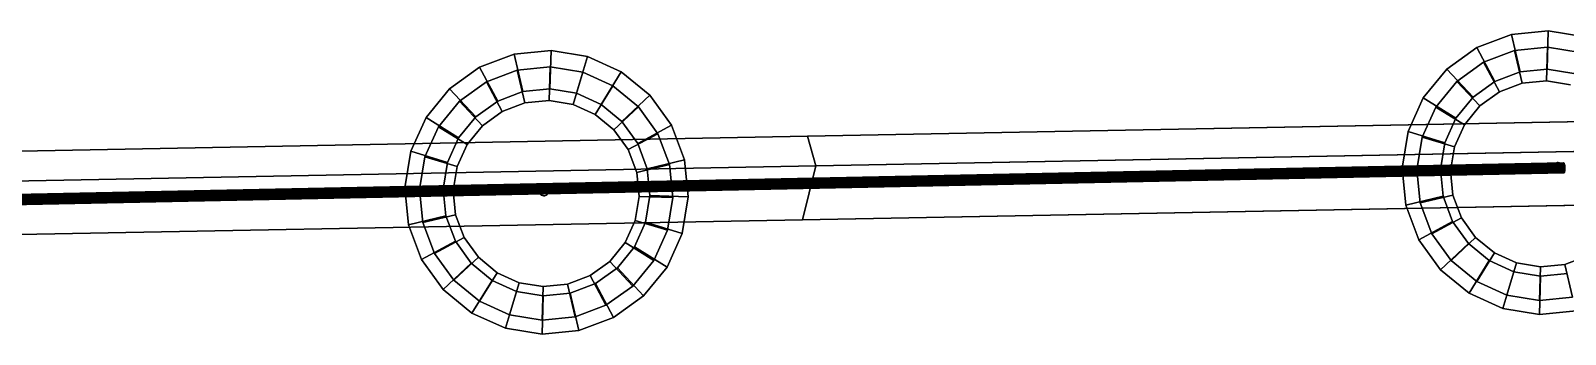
# Model space of a CAD drawing. Header units: inches. Extents: x -2 to 2474, y 1 to 287.
# Drawn here: x 167.6 to 168.582, y 175.453 to 175.646 of the extents above; entities that cross this region are included whole.
import ezdxf

# ---------------------------------------------------------------- set-up
doc = ezdxf.new("R2010")
doc.units = ezdxf.units.IN
doc.header["$MEASUREMENT"] = 0
doc.layers.add('DLX_LUM', color=7, linetype='Continuous', true_color=0xffd400)

msp = doc.modelspace()

# ---------------------------------------------------------------- linework, layer by layer
at = {"layer": 'DLX_LUM'}
for points in [[(168.54742, 175.64408, 0), (168.52526, 175.63572, 0)], [(168.52526, 175.63572, 0), (168.54742, 175.64408, 0)], [(168.57098, 175.64642, 0), (168.54742, 175.64408, 0)], [(168.54742, 175.64408, 0), (168.57098, 175.64642, 0)], [(168.55302, 175.62018, 0), (168.54742, 175.64408, 0)], [(168.54742, 175.64408, 0), (168.55302, 175.62018, 0)], [(168.5702, 175.62189, 0), (168.57098, 175.64642, 0)], [(168.57098, 175.64642, 0), (168.5702, 175.62189, 0)], [(168.59435, 175.64259, 0), (168.57098, 175.64642, 0)], [(168.57098, 175.64642, 0), (168.59435, 175.64259, 0)], [(167.93317, 175.63383, 0), (167.90961, 175.63148, 0)], [(167.90961, 175.63148, 0), (167.93317, 175.63383, 0)], [(167.93239, 175.6093, 0), (167.93317, 175.63383, 0)], [(167.93317, 175.63383, 0), (167.93239, 175.6093, 0)], [(167.95654, 175.62999, 0), (167.93317, 175.63383, 0)], [(167.93317, 175.63383, 0), (167.95654, 175.62999, 0)], [(168.52526, 175.63572, 0), (168.50603, 175.62191, 0)], [(168.50603, 175.62191, 0), (168.52526, 175.63572, 0)], [(168.53686, 175.61408, 0), (168.52526, 175.63572, 0)], [(168.52526, 175.63572, 0), (168.53686, 175.61408, 0)], [(168.5494, 175.63385, 0), (168.52962, 175.62638, 0)], [(168.52962, 175.62638, 0), (168.5494, 175.63385, 0)], [(168.57044, 175.63594, 0), (168.5494, 175.63385, 0)], [(168.5494, 175.63385, 0), (168.57044, 175.63594, 0)], [(168.5494, 175.63385, 0), (168.55431, 175.61291, 0)], [(168.55431, 175.61291, 0), (168.5494, 175.63385, 0)], [(168.57044, 175.63594, 0), (168.56976, 175.61444, 0)], [(168.56976, 175.61444, 0), (168.57044, 175.63594, 0)], [(168.5913, 175.63252, 0), (168.57044, 175.63594, 0)], [(168.57044, 175.63594, 0), (168.5913, 175.63252, 0)], [(167.88745, 175.62312, 0), (167.86822, 175.60931, 0)], [(167.86822, 175.60931, 0), (167.88745, 175.62312, 0)], [(167.90961, 175.63148, 0), (167.88745, 175.62312, 0)], [(167.88745, 175.62312, 0), (167.90961, 175.63148, 0)], [(167.89904, 175.60149, 0), (167.88745, 175.62312, 0)], [(167.88745, 175.62312, 0), (167.89904, 175.60149, 0)], [(167.9152, 175.60758, 0), (167.90961, 175.63148, 0)], [(167.90961, 175.63148, 0), (167.9152, 175.60758, 0)], [(167.93263, 175.62334, 0), (167.91159, 175.62125, 0)], [(167.91159, 175.62125, 0), (167.93263, 175.62334, 0)], [(167.93263, 175.62334, 0), (167.93195, 175.60185, 0)], [(167.93195, 175.60185, 0), (167.93263, 175.62334, 0)], [(167.95349, 175.61992, 0), (167.93263, 175.62334, 0)], [(167.93263, 175.62334, 0), (167.95349, 175.61992, 0)], [(167.94944, 175.6065, 0), (167.95654, 175.62999, 0)], [(167.95654, 175.62999, 0), (167.94944, 175.6065, 0)], [(167.95654, 175.62999, 0), (167.97811, 175.62024, 0)], [(167.97811, 175.62024, 0), (167.95654, 175.62999, 0)], [(168.52962, 175.62638, 0), (168.51245, 175.61405, 0)], [(168.51245, 175.61405, 0), (168.52962, 175.62638, 0)], [(168.52962, 175.62638, 0), (168.53978, 175.60742, 0)], [(168.53978, 175.60742, 0), (168.52962, 175.62638, 0)], [(167.89181, 175.61378, 0), (167.87464, 175.60145, 0)], [(167.87464, 175.60145, 0), (167.89181, 175.61378, 0)], [(167.91159, 175.62125, 0), (167.89181, 175.61378, 0)], [(167.89181, 175.61378, 0), (167.91159, 175.62125, 0)], [(167.89181, 175.61378, 0), (167.90197, 175.59483, 0)], [(167.90197, 175.59483, 0), (167.89181, 175.61378, 0)], [(167.91159, 175.62125, 0), (167.9165, 175.60031, 0)], [(167.9165, 175.60031, 0), (167.91159, 175.62125, 0)], [(167.94727, 175.59933, 0), (167.95349, 175.61992, 0)], [(167.95349, 175.61992, 0), (167.94727, 175.59933, 0)], [(167.97276, 175.61122, 0), (167.95349, 175.61992, 0)], [(167.95349, 175.61992, 0), (167.97276, 175.61122, 0)], [(167.96518, 175.59939, 0), (167.97811, 175.62024, 0)], [(167.97811, 175.62024, 0), (167.96518, 175.59939, 0)], [(167.97811, 175.62024, 0), (167.99644, 175.60524, 0)], [(167.99644, 175.60524, 0), (167.97811, 175.62024, 0)], [(168.50603, 175.62191, 0), (168.49103, 175.60358, 0)], [(168.49103, 175.60358, 0), (168.50603, 175.62191, 0)], [(168.51245, 175.61405, 0), (168.49905, 175.59769, 0)], [(168.49905, 175.59769, 0), (168.51245, 175.61405, 0)], [(168.52283, 175.60401, 0), (168.50603, 175.62191, 0)], [(168.50603, 175.62191, 0), (168.52283, 175.60401, 0)], [(168.51245, 175.61405, 0), (168.52717, 175.59837, 0)], [(168.52717, 175.59837, 0), (168.51245, 175.61405, 0)], [(168.52283, 175.60401, 0), (168.53686, 175.61408, 0)], [(168.53686, 175.61408, 0), (168.52283, 175.60401, 0)], [(168.53686, 175.61408, 0), (168.55302, 175.62018, 0)], [(168.55302, 175.62018, 0), (168.53686, 175.61408, 0)], [(168.55302, 175.62018, 0), (168.5702, 175.62189, 0)], [(168.5702, 175.62189, 0), (168.55302, 175.62018, 0)], [(168.55431, 175.61291, 0), (168.56976, 175.61444, 0)], [(168.56976, 175.61444, 0), (168.55431, 175.61291, 0)], [(168.56976, 175.61444, 0), (168.58508, 175.61193, 0)], [(168.58508, 175.61193, 0), (168.56976, 175.61444, 0)], [(168.5702, 175.62189, 0), (168.58725, 175.6191, 0)], [(168.58725, 175.6191, 0), (168.5702, 175.62189, 0)], [(167.86822, 175.60931, 0), (167.85322, 175.59099, 0)], [(167.85322, 175.59099, 0), (167.86822, 175.60931, 0)], [(167.88502, 175.59141, 0), (167.86822, 175.60931, 0)], [(167.86822, 175.60931, 0), (167.88502, 175.59141, 0)], [(167.89904, 175.60149, 0), (167.9152, 175.60758, 0)], [(167.9152, 175.60758, 0), (167.89904, 175.60149, 0)], [(167.9152, 175.60758, 0), (167.93239, 175.6093, 0)], [(167.93239, 175.6093, 0), (167.9152, 175.60758, 0)], [(167.93239, 175.6093, 0), (167.94944, 175.6065, 0)], [(167.94944, 175.6065, 0), (167.93239, 175.6093, 0)], [(167.94944, 175.6065, 0), (167.96518, 175.59939, 0)], [(167.96518, 175.59939, 0), (167.94944, 175.6065, 0)], [(167.97276, 175.61122, 0), (167.96142, 175.59294, 0)], [(167.96142, 175.59294, 0), (167.97276, 175.61122, 0)], [(167.98912, 175.59782, 0), (167.97276, 175.61122, 0)], [(167.97276, 175.61122, 0), (167.98912, 175.59782, 0)], [(167.97854, 175.58844, 0), (167.99644, 175.60524, 0)], [(167.99644, 175.60524, 0), (167.97854, 175.58844, 0)], [(167.99644, 175.60524, 0), (168.01025, 175.58601, 0)], [(168.01025, 175.58601, 0), (167.99644, 175.60524, 0)], [(168.49103, 175.60358, 0), (168.48128, 175.58201, 0)], [(168.48128, 175.58201, 0), (168.49103, 175.60358, 0)], [(168.51189, 175.59065, 0), (168.49103, 175.60358, 0)], [(168.49103, 175.60358, 0), (168.51189, 175.59065, 0)], [(168.51189, 175.59065, 0), (168.52283, 175.60401, 0)], [(168.52283, 175.60401, 0), (168.51189, 175.59065, 0)], [(168.52717, 175.59837, 0), (168.53978, 175.60742, 0)], [(168.53978, 175.60742, 0), (168.52717, 175.59837, 0)], [(168.53978, 175.60742, 0), (168.55431, 175.61291, 0)], [(168.55431, 175.61291, 0), (168.53978, 175.60742, 0)], [(167.87464, 175.60145, 0), (167.86124, 175.5851, 0)], [(167.86124, 175.5851, 0), (167.87464, 175.60145, 0)], [(167.87464, 175.60145, 0), (167.88936, 175.58577, 0)], [(167.88936, 175.58577, 0), (167.87464, 175.60145, 0)], [(167.88502, 175.59141, 0), (167.89904, 175.60149, 0)], [(167.89904, 175.60149, 0), (167.88502, 175.59141, 0)], [(167.88936, 175.58577, 0), (167.90197, 175.59483, 0)], [(167.90197, 175.59483, 0), (167.88936, 175.58577, 0)], [(167.90197, 175.59483, 0), (167.9165, 175.60031, 0)], [(167.9165, 175.60031, 0), (167.90197, 175.59483, 0)], [(167.9165, 175.60031, 0), (167.93195, 175.60185, 0)], [(167.93195, 175.60185, 0), (167.9165, 175.60031, 0)], [(167.93195, 175.60185, 0), (167.94727, 175.59933, 0)], [(167.94727, 175.59933, 0), (167.93195, 175.60185, 0)], [(167.94727, 175.59933, 0), (167.96142, 175.59294, 0)], [(167.96142, 175.59294, 0), (167.94727, 175.59933, 0)], [(167.96518, 175.59939, 0), (167.97854, 175.58844, 0)], [(167.97854, 175.58844, 0), (167.96518, 175.59939, 0)], [(167.98912, 175.59782, 0), (167.97343, 175.5831, 0)], [(167.97343, 175.5831, 0), (167.98912, 175.59782, 0)], [(168.00145, 175.58065, 0), (167.98912, 175.59782, 0)], [(167.98912, 175.59782, 0), (168.00145, 175.58065, 0)], [(168.49905, 175.59769, 0), (168.49035, 175.57843, 0)], [(168.49035, 175.57843, 0), (168.49905, 175.59769, 0)], [(168.49905, 175.59769, 0), (168.51733, 175.58635, 0)], [(168.51733, 175.58635, 0), (168.49905, 175.59769, 0)], [(168.51733, 175.58635, 0), (168.52717, 175.59837, 0)], [(168.52717, 175.59837, 0), (168.51733, 175.58635, 0)], [(167.85322, 175.59099, 0), (167.84347, 175.56941, 0)], [(167.84347, 175.56941, 0), (167.85322, 175.59099, 0)], [(167.86124, 175.5851, 0), (167.85254, 175.56583, 0)], [(167.85254, 175.56583, 0), (167.86124, 175.5851, 0)], [(167.87407, 175.57805, 0), (167.85322, 175.59099, 0)], [(167.85322, 175.59099, 0), (167.87407, 175.57805, 0)], [(167.86124, 175.5851, 0), (167.87952, 175.57376, 0)], [(167.87952, 175.57376, 0), (167.86124, 175.5851, 0)], [(167.87407, 175.57805, 0), (167.88502, 175.59141, 0)], [(167.88502, 175.59141, 0), (167.87407, 175.57805, 0)], [(167.87952, 175.57376, 0), (167.88936, 175.58577, 0)], [(167.88936, 175.58577, 0), (167.87952, 175.57376, 0)], [(167.96142, 175.59294, 0), (167.97343, 175.5831, 0)], [(167.97343, 175.5831, 0), (167.96142, 175.59294, 0)], [(167.97854, 175.58844, 0), (167.98861, 175.57442, 0)], [(167.98861, 175.57442, 0), (167.97854, 175.58844, 0)], [(167.98861, 175.57442, 0), (168.01025, 175.58601, 0)], [(168.01025, 175.58601, 0), (167.98861, 175.57442, 0)], [(168.01025, 175.58601, 0), (168.01861, 175.56385, 0)], [(168.01861, 175.56385, 0), (168.01025, 175.58601, 0)], [(168.62815, 175.58904, 0), (168.0971, 175.57901, 0)], [(168.0971, 175.57901, 0), (168.62815, 175.58904, 0)], [(168.0971, 175.57901, 0), (168.6059, 175.58862, 0)], [(168.6059, 175.58862, 0), (168.0971, 175.57901, 0)], [(168.50477, 175.57491, 0), (168.51189, 175.59065, 0)], [(168.51189, 175.59065, 0), (168.50477, 175.57491, 0)], [(168.51094, 175.5722, 0), (168.51733, 175.58635, 0)], [(168.51733, 175.58635, 0), (168.51094, 175.5722, 0)], [(167.45914, 175.56695, 0), (168.0971, 175.57901, 0)], [(168.0971, 175.57901, 0), (167.45914, 175.56695, 0)], [(168.0971, 175.57901, 0), (167.45914, 175.56695, 0)], [(167.45914, 175.56695, 0), (168.0971, 175.57901, 0)], [(167.86696, 175.56231, 0), (167.87407, 175.57805, 0)], [(167.87407, 175.57805, 0), (167.86696, 175.56231, 0)], [(167.87313, 175.55961, 0), (167.87952, 175.57376, 0)], [(167.87952, 175.57376, 0), (167.87313, 175.55961, 0)], [(167.97343, 175.5831, 0), (167.98249, 175.57049, 0)], [(167.98249, 175.57049, 0), (167.97343, 175.5831, 0)], [(168.00145, 175.58065, 0), (167.98249, 175.57049, 0)], [(167.98249, 175.57049, 0), (168.00145, 175.58065, 0)], [(167.98861, 175.57442, 0), (167.99471, 175.55826, 0)], [(167.99471, 175.55826, 0), (167.98861, 175.57442, 0)], [(168.00891, 175.56087, 0), (168.00145, 175.58065, 0)], [(168.00145, 175.58065, 0), (168.00891, 175.56087, 0)], [(168.0971, 175.57901, 0), (168.10254, 175.56012, 0)], [(168.10254, 175.56012, 0), (168.0971, 175.57901, 0)], [(168.0971, 175.57901, 0), (168.10254, 175.56012, 0)], [(168.10254, 175.56012, 0), (168.0971, 175.57901, 0)], [(168.48128, 175.58201, 0), (168.47744, 175.55864, 0)], [(168.47744, 175.55864, 0), (168.48128, 175.58201, 0)], [(168.50477, 175.57491, 0), (168.48128, 175.58201, 0)], [(168.48128, 175.58201, 0), (168.50477, 175.57491, 0)], [(168.49035, 175.57843, 0), (168.48693, 175.55756, 0)], [(168.48693, 175.55756, 0), (168.49035, 175.57843, 0)], [(168.49035, 175.57843, 0), (168.51094, 175.5722, 0)], [(168.51094, 175.5722, 0), (168.49035, 175.57843, 0)], [(168.50197, 175.55786, 0), (168.50477, 175.57491, 0)], [(168.50477, 175.57491, 0), (168.50197, 175.55786, 0)], [(167.84347, 175.56941, 0), (167.83963, 175.54604, 0)], [(167.83963, 175.54604, 0), (167.84347, 175.56941, 0)], [(167.86696, 175.56231, 0), (167.84347, 175.56941, 0)], [(167.84347, 175.56941, 0), (167.86696, 175.56231, 0)], [(167.85254, 175.56583, 0), (167.84912, 175.54497, 0)], [(167.84912, 175.54497, 0), (167.85254, 175.56583, 0)], [(167.85254, 175.56583, 0), (167.87313, 175.55961, 0)], [(167.87313, 175.55961, 0), (167.85254, 175.56583, 0)], [(167.98249, 175.57049, 0), (167.98797, 175.55596, 0)], [(167.98797, 175.55596, 0), (167.98249, 175.57049, 0)], [(167.99471, 175.55826, 0), (168.01861, 175.56385, 0)], [(168.01861, 175.56385, 0), (167.99471, 175.55826, 0)], [(168.01861, 175.56385, 0), (168.02095, 175.54029, 0)], [(168.02095, 175.54029, 0), (168.01861, 175.56385, 0)], [(168.10254, 175.56012, 0), (168.63207, 175.57013, 0)], [(168.63207, 175.57013, 0), (168.10254, 175.56012, 0)], [(168.60982, 175.56971, 0), (168.10254, 175.56012, 0)], [(168.10254, 175.56012, 0), (168.60982, 175.56971, 0)], [(168.50843, 175.55688, 0), (168.51094, 175.5722, 0)], [(168.51094, 175.5722, 0), (168.50843, 175.55688, 0)], [(167.03723, 175.53044, 0), (168.58084, 175.56205, 0)], [(168.58084, 175.56205, 0), (167.03723, 175.53044, 0)], [(167.03724, 175.53039, 0), (168.58066, 175.56199, 0)], [(168.58066, 175.56199, 0), (167.03724, 175.53039, 0)], [(167.03726, 175.53027, 0), (168.58102, 175.56188, 0)], [(168.58102, 175.56188, 0), (167.03726, 175.53027, 0)], [(167.03729, 175.53012, 0), (168.58049, 175.56172, 0)], [(168.58049, 175.56172, 0), (167.03729, 175.53012, 0)], [(167.03734, 175.52989, 0), (168.58119, 175.56151, 0)], [(168.58119, 175.56151, 0), (167.03734, 175.52989, 0)], [(167.03738, 175.52965, 0), (168.58035, 175.56125, 0)], [(168.58035, 175.56125, 0), (167.03738, 175.52965, 0)], [(167.03744, 175.52934, 0), (168.58134, 175.56095, 0)], [(168.58134, 175.56095, 0), (167.03744, 175.52934, 0)], [(167.0375, 175.52902, 0), (168.58024, 175.56061, 0)], [(168.58024, 175.56061, 0), (167.0375, 175.52902, 0)], [(167.03757, 175.52863, 0), (168.58145, 175.56025, 0)], [(168.58145, 175.56025, 0), (167.03757, 175.52863, 0)], [(167.03764, 175.52827, 0), (168.58018, 175.55985, 0)], [(168.58018, 175.55985, 0), (167.03764, 175.52827, 0)], [(167.03772, 175.52783, 0), (168.58153, 175.55945, 0)], [(168.58153, 175.55945, 0), (167.03772, 175.52783, 0)], [(168.58016, 175.55903, 0), (167.0378, 175.52744, 0)], [(167.0378, 175.52744, 0), (168.58016, 175.55903, 0)], [(167.03788, 175.52699, 0), (168.58155, 175.5586, 0)], [(168.58155, 175.5586, 0), (167.03788, 175.52699, 0)], [(168.58019, 175.55818, 0), (167.03795, 175.5266, 0)], [(167.03795, 175.5266, 0), (168.58019, 175.55818, 0)], [(168.58153, 175.55777, 0), (167.03804, 175.52616, 0)], [(167.03804, 175.52616, 0), (168.58153, 175.55777, 0)], [(168.58026, 175.55738, 0), (167.03811, 175.5258, 0)], [(167.03811, 175.5258, 0), (168.58026, 175.55738, 0)], [(168.58147, 175.55701, 0), (167.03818, 175.52541, 0)], [(167.03818, 175.52541, 0), (168.58147, 175.55701, 0)], [(168.58038, 175.55668, 0), (167.03824, 175.5251, 0)], [(167.03824, 175.5251, 0), (168.58038, 175.55668, 0)], [(168.58136, 175.55638, 0), (167.0383, 175.52478, 0)], [(167.0383, 175.52478, 0), (168.58136, 175.55638, 0)], [(168.58052, 175.55612, 0), (167.03835, 175.52454, 0)], [(167.03835, 175.52454, 0), (168.58052, 175.55612, 0)], [(168.58122, 175.55591, 0), (167.03839, 175.52431, 0)], [(167.03839, 175.52431, 0), (168.58122, 175.55591, 0)], [(168.58069, 175.55575, 0), (167.03842, 175.52417, 0)], [(167.03842, 175.52417, 0), (168.58069, 175.55575, 0)], [(168.58105, 175.55564, 0), (167.03844, 175.52405, 0)], [(167.03844, 175.52405, 0), (168.58105, 175.55564, 0)], [(168.58087, 175.55558, 0), (167.03845, 175.524, 0)], [(167.03845, 175.524, 0), (168.58087, 175.55558, 0)], [(167.46459, 175.54807, 0), (168.10254, 175.56012, 0)], [(168.10254, 175.56012, 0), (167.46459, 175.54807, 0)], [(167.46459, 175.54807, 0), (168.10254, 175.56012, 0)], [(168.10254, 175.56012, 0), (167.46459, 175.54807, 0)], [(167.86416, 175.54526, 0), (167.86696, 175.56231, 0)], [(167.86696, 175.56231, 0), (167.86416, 175.54526, 0)], [(167.87061, 175.54428, 0), (167.87313, 175.55961, 0)], [(167.87313, 175.55961, 0), (167.87061, 175.54428, 0)], [(168.00891, 175.56087, 0), (167.98797, 175.55596, 0)], [(167.98797, 175.55596, 0), (168.00891, 175.56087, 0)], [(167.98797, 175.55596, 0), (167.98951, 175.54051, 0)], [(167.98951, 175.54051, 0), (167.98797, 175.55596, 0)], [(167.99471, 175.55826, 0), (167.99642, 175.54107, 0)], [(167.99642, 175.54107, 0), (167.99471, 175.55826, 0)], [(168.01101, 175.53983, 0), (168.00891, 175.56087, 0)], [(168.00891, 175.56087, 0), (168.01101, 175.53983, 0)], [(168.094, 175.52566, 0), (168.10254, 175.56012, 0)], [(168.10254, 175.56012, 0), (168.094, 175.52566, 0)], [(168.094, 175.52566, 0), (168.10254, 175.56012, 0)], [(168.10254, 175.56012, 0), (168.094, 175.52566, 0)], [(168.47744, 175.55864, 0), (168.47979, 175.53508, 0)], [(168.50197, 175.55786, 0), (168.47744, 175.55864, 0)], [(168.47979, 175.53508, 0), (168.47744, 175.55864, 0)], [(168.47744, 175.55864, 0), (168.50197, 175.55786, 0)], [(168.48693, 175.55756, 0), (168.50843, 175.55688, 0)], [(168.50843, 175.55688, 0), (168.48693, 175.55756, 0)], [(168.48693, 175.55756, 0), (168.48902, 175.53653, 0)], [(168.48902, 175.53653, 0), (168.48693, 175.55756, 0)], [(168.50369, 175.54068, 0), (168.50197, 175.55786, 0)], [(168.50197, 175.55786, 0), (168.50369, 175.54068, 0)], [(168.50996, 175.54143, 0), (168.50843, 175.55688, 0)], [(168.50843, 175.55688, 0), (168.50996, 175.54143, 0)], [(168.57417, 175.55992, 0), (168.57404, 175.55909, 0)], [(168.57404, 175.55909, 0), (168.57417, 175.55992, 0)], [(168.57404, 175.55909, 0), (168.57417, 175.55992, 0)], [(168.57417, 175.55992, 0), (168.57404, 175.55909, 0)], [(168.57404, 175.55909, 0), (168.57412, 175.55825, 0)], [(168.57412, 175.55825, 0), (168.57404, 175.55909, 0)], [(168.57404, 175.55909, 0), (168.57404, 175.55909, 0)], [(168.57404, 175.55909, 0), (168.57412, 175.55825, 0)], [(168.57412, 175.55825, 0), (168.57404, 175.55909, 0)], [(168.57404, 175.55909, 0), (168.57404, 175.55909, 0)], [(168.57412, 175.55825, 0), (168.57442, 175.55745, 0)], [(168.57442, 175.55745, 0), (168.57412, 175.55825, 0)], [(168.57412, 175.55825, 0), (168.57412, 175.55825, 0)], [(168.57412, 175.55825, 0), (168.57442, 175.55745, 0)], [(168.57412, 175.55825, 0), (168.57412, 175.55825, 0)], [(168.57442, 175.55745, 0), (168.57412, 175.55825, 0)], [(168.57452, 175.56069, 0), (168.57417, 175.55992, 0)], [(168.57417, 175.55992, 0), (168.57452, 175.56069, 0)], [(168.57417, 175.55992, 0), (168.57452, 175.56069, 0)], [(168.57452, 175.56069, 0), (168.57417, 175.55992, 0)], [(168.57417, 175.55992, 0), (168.57417, 175.55992, 0)], [(168.57417, 175.55992, 0), (168.57417, 175.55992, 0)], [(168.57442, 175.55745, 0), (168.57491, 175.55677, 0)], [(168.57491, 175.55677, 0), (168.57442, 175.55745, 0)], [(168.57442, 175.55745, 0), (168.57442, 175.55745, 0)], [(168.57442, 175.55745, 0), (168.57491, 175.55677, 0)], [(168.57442, 175.55745, 0), (168.57442, 175.55745, 0)], [(168.57491, 175.55677, 0), (168.57442, 175.55745, 0)], [(168.57506, 175.56135, 0), (168.57452, 175.56069, 0)], [(168.57452, 175.56069, 0), (168.57506, 175.56135, 0)], [(168.57452, 175.56069, 0), (168.57506, 175.56135, 0)], [(168.57506, 175.56135, 0), (168.57452, 175.56069, 0)], [(168.57452, 175.56069, 0), (168.57452, 175.56069, 0)], [(168.57452, 175.56069, 0), (168.57452, 175.56069, 0)], [(168.57491, 175.55677, 0), (168.57556, 175.55623, 0)], [(168.57556, 175.55623, 0), (168.57491, 175.55677, 0)], [(168.57491, 175.55677, 0), (168.57491, 175.55677, 0)], [(168.57491, 175.55677, 0), (168.57556, 175.55623, 0)], [(168.57491, 175.55677, 0), (168.57491, 175.55677, 0)], [(168.57556, 175.55623, 0), (168.57491, 175.55677, 0)], [(168.57575, 175.56184, 0), (168.57506, 175.56135, 0)], [(168.57506, 175.56135, 0), (168.57575, 175.56184, 0)], [(168.57506, 175.56135, 0), (168.57575, 175.56184, 0)], [(168.57575, 175.56184, 0), (168.57506, 175.56135, 0)], [(168.57506, 175.56135, 0), (168.57506, 175.56135, 0)], [(168.57506, 175.56135, 0), (168.57506, 175.56135, 0)], [(168.57556, 175.55623, 0), (168.57634, 175.55588, 0)], [(168.57634, 175.55588, 0), (168.57556, 175.55623, 0)], [(168.57556, 175.55623, 0), (168.57556, 175.55623, 0)], [(168.57556, 175.55623, 0), (168.57634, 175.55588, 0)], [(168.57556, 175.55623, 0), (168.57556, 175.55623, 0)], [(168.57634, 175.55588, 0), (168.57556, 175.55623, 0)], [(168.57654, 175.56214, 0), (168.57575, 175.56184, 0)], [(168.57575, 175.56184, 0), (168.57654, 175.56214, 0)], [(168.57575, 175.56184, 0), (168.57654, 175.56214, 0)], [(168.57654, 175.56214, 0), (168.57575, 175.56184, 0)], [(168.57575, 175.56184, 0), (168.57575, 175.56184, 0)], [(168.57575, 175.56184, 0), (168.57575, 175.56184, 0)], [(168.57634, 175.55588, 0), (168.57717, 175.55575, 0)], [(168.57717, 175.55575, 0), (168.57634, 175.55588, 0)], [(168.57634, 175.55588, 0), (168.57634, 175.55588, 0)], [(168.57634, 175.55588, 0), (168.57717, 175.55575, 0)], [(168.57634, 175.55588, 0), (168.57634, 175.55588, 0)], [(168.57717, 175.55575, 0), (168.57634, 175.55588, 0)], [(168.57738, 175.56222, 0), (168.57654, 175.56214, 0)], [(168.57654, 175.56214, 0), (168.57738, 175.56222, 0)], [(168.57654, 175.56214, 0), (168.57738, 175.56222, 0)], [(168.57738, 175.56222, 0), (168.57654, 175.56214, 0)], [(168.57654, 175.56214, 0), (168.57654, 175.56214, 0)], [(168.57654, 175.56214, 0), (168.57654, 175.56214, 0)], [(168.57717, 175.55575, 0), (168.57801, 175.55583, 0)], [(168.57801, 175.55583, 0), (168.57717, 175.55575, 0)], [(168.57717, 175.55575, 0), (168.57801, 175.55583, 0)], [(168.57801, 175.55583, 0), (168.57717, 175.55575, 0)], [(168.57717, 175.55575, 0), (168.57717, 175.55575, 0)], [(168.57717, 175.55575, 0), (168.57717, 175.55575, 0)], [(168.57821, 175.56209, 0), (168.57738, 175.56222, 0)], [(168.57738, 175.56222, 0), (168.57821, 175.56209, 0)], [(168.57738, 175.56222, 0), (168.57821, 175.56209, 0)], [(168.57821, 175.56209, 0), (168.57738, 175.56222, 0)], [(168.57738, 175.56222, 0), (168.57738, 175.56222, 0)], [(168.57738, 175.56222, 0), (168.57738, 175.56222, 0)], [(168.57801, 175.55583, 0), (168.5788, 175.55613, 0)], [(168.5788, 175.55613, 0), (168.57801, 175.55583, 0)], [(168.57801, 175.55583, 0), (168.5788, 175.55613, 0)], [(168.5788, 175.55613, 0), (168.57801, 175.55583, 0)], [(168.57801, 175.55583, 0), (168.57801, 175.55583, 0)], [(168.57801, 175.55583, 0), (168.57801, 175.55583, 0)], [(168.57898, 175.56174, 0), (168.57821, 175.56209, 0)], [(168.57821, 175.56209, 0), (168.57898, 175.56174, 0)], [(168.57821, 175.56209, 0), (168.57898, 175.56174, 0)], [(168.57898, 175.56174, 0), (168.57821, 175.56209, 0)], [(168.57821, 175.56209, 0), (168.57821, 175.56209, 0)], [(168.57821, 175.56209, 0), (168.57821, 175.56209, 0)], [(168.5788, 175.55613, 0), (168.57949, 175.55662, 0)], [(168.57949, 175.55662, 0), (168.5788, 175.55613, 0)], [(168.5788, 175.55613, 0), (168.57949, 175.55662, 0)], [(168.57949, 175.55662, 0), (168.5788, 175.55613, 0)], [(168.5788, 175.55613, 0), (168.5788, 175.55613, 0)], [(168.5788, 175.55613, 0), (168.5788, 175.55613, 0)], [(168.57963, 175.5612, 0), (168.57898, 175.56174, 0)], [(168.57898, 175.56174, 0), (168.57963, 175.5612, 0)], [(168.57898, 175.56174, 0), (168.57963, 175.5612, 0)], [(168.57963, 175.5612, 0), (168.57898, 175.56174, 0)], [(168.57898, 175.56174, 0), (168.57898, 175.56174, 0)], [(168.57898, 175.56174, 0), (168.57898, 175.56174, 0)], [(168.57949, 175.55662, 0), (168.58003, 175.55728, 0)], [(168.58003, 175.55728, 0), (168.57949, 175.55662, 0)], [(168.57949, 175.55662, 0), (168.58003, 175.55728, 0)], [(168.58003, 175.55728, 0), (168.57949, 175.55662, 0)], [(168.57949, 175.55662, 0), (168.57949, 175.55662, 0)], [(168.57949, 175.55662, 0), (168.57949, 175.55662, 0)], [(168.58013, 175.56051, 0), (168.57963, 175.5612, 0)], [(168.57963, 175.5612, 0), (168.58013, 175.56051, 0)], [(168.57963, 175.5612, 0), (168.58013, 175.56051, 0)], [(168.58013, 175.56051, 0), (168.57963, 175.5612, 0)], [(168.57963, 175.5612, 0), (168.57963, 175.5612, 0)], [(168.57963, 175.5612, 0), (168.57963, 175.5612, 0)], [(168.58003, 175.55728, 0), (168.58038, 175.55805, 0)], [(168.58038, 175.55805, 0), (168.58003, 175.55728, 0)], [(168.58003, 175.55728, 0), (168.58038, 175.55805, 0)], [(168.58038, 175.55805, 0), (168.58003, 175.55728, 0)], [(168.58003, 175.55728, 0), (168.58003, 175.55728, 0)], [(168.58003, 175.55728, 0), (168.58003, 175.55728, 0)], [(168.58043, 175.55972, 0), (168.58013, 175.56051, 0)], [(168.58013, 175.56051, 0), (168.58043, 175.55972, 0)], [(168.58013, 175.56051, 0), (168.58043, 175.55972, 0)], [(168.58043, 175.55972, 0), (168.58013, 175.56051, 0)], [(168.58013, 175.56051, 0), (168.58013, 175.56051, 0)], [(168.58013, 175.56051, 0), (168.58013, 175.56051, 0)], [(168.58018, 175.55985, 0), (168.58016, 175.55903, 0)], [(168.58016, 175.55903, 0), (168.58018, 175.55985, 0)], [(168.58019, 175.55818, 0), (168.58016, 175.55903, 0)], [(168.58016, 175.55903, 0), (168.58019, 175.55818, 0)], [(168.58024, 175.56061, 0), (168.58018, 175.55985, 0)], [(168.58018, 175.55985, 0), (168.58024, 175.56061, 0)], [(168.58026, 175.55738, 0), (168.58019, 175.55818, 0)], [(168.58019, 175.55818, 0), (168.58026, 175.55738, 0)], [(168.58035, 175.56125, 0), (168.58024, 175.56061, 0)], [(168.58024, 175.56061, 0), (168.58035, 175.56125, 0)], [(168.58038, 175.55668, 0), (168.58026, 175.55738, 0)], [(168.58026, 175.55738, 0), (168.58038, 175.55668, 0)], [(168.58049, 175.56172, 0), (168.58035, 175.56125, 0)], [(168.58035, 175.56125, 0), (168.58049, 175.56172, 0)], [(168.58038, 175.55805, 0), (168.58051, 175.55888, 0)], [(168.58051, 175.55888, 0), (168.58038, 175.55805, 0)], [(168.58038, 175.55805, 0), (168.58051, 175.55888, 0)], [(168.58051, 175.55888, 0), (168.58038, 175.55805, 0)], [(168.58038, 175.55805, 0), (168.58038, 175.55805, 0)], [(168.58038, 175.55805, 0), (168.58038, 175.55805, 0)], [(168.58052, 175.55612, 0), (168.58038, 175.55668, 0)], [(168.58038, 175.55668, 0), (168.58052, 175.55612, 0)], [(168.58051, 175.55888, 0), (168.58043, 175.55972, 0)], [(168.58043, 175.55972, 0), (168.58051, 175.55888, 0)], [(168.58043, 175.55972, 0), (168.58051, 175.55888, 0)], [(168.58051, 175.55888, 0), (168.58043, 175.55972, 0)], [(168.58043, 175.55972, 0), (168.58043, 175.55972, 0)], [(168.58043, 175.55972, 0), (168.58043, 175.55972, 0)], [(168.58066, 175.56199, 0), (168.58049, 175.56172, 0)], [(168.58049, 175.56172, 0), (168.58066, 175.56199, 0)], [(168.58051, 175.55888, 0), (168.58051, 175.55888, 0)], [(168.58051, 175.55888, 0), (168.58051, 175.55888, 0)], [(168.58069, 175.55575, 0), (168.58052, 175.55612, 0)], [(168.58052, 175.55612, 0), (168.58069, 175.55575, 0)], [(168.58084, 175.56205, 0), (168.58066, 175.56199, 0)], [(168.58066, 175.56199, 0), (168.58084, 175.56205, 0)], [(168.58087, 175.55558, 0), (168.58069, 175.55575, 0)], [(168.58069, 175.55575, 0), (168.58087, 175.55558, 0)], [(168.58102, 175.56188, 0), (168.58084, 175.56205, 0)], [(168.58084, 175.56205, 0), (168.58102, 175.56188, 0)], [(168.58105, 175.55564, 0), (168.58087, 175.55558, 0)], [(168.58087, 175.55558, 0), (168.58105, 175.55564, 0)], [(168.58119, 175.56151, 0), (168.58102, 175.56188, 0)], [(168.58102, 175.56188, 0), (168.58119, 175.56151, 0)], [(168.58122, 175.55591, 0), (168.58105, 175.55564, 0)], [(168.58105, 175.55564, 0), (168.58122, 175.55591, 0)], [(168.58134, 175.56095, 0), (168.58119, 175.56151, 0)], [(168.58119, 175.56151, 0), (168.58134, 175.56095, 0)], [(168.58136, 175.55638, 0), (168.58122, 175.55591, 0)], [(168.58122, 175.55591, 0), (168.58136, 175.55638, 0)], [(168.58145, 175.56025, 0), (168.58134, 175.56095, 0)], [(168.58134, 175.56095, 0), (168.58145, 175.56025, 0)], [(168.58147, 175.55701, 0), (168.58136, 175.55638, 0)], [(168.58136, 175.55638, 0), (168.58147, 175.55701, 0)], [(168.58153, 175.55945, 0), (168.58145, 175.56025, 0)], [(168.58145, 175.56025, 0), (168.58153, 175.55945, 0)], [(168.58153, 175.55777, 0), (168.58147, 175.55701, 0)], [(168.58147, 175.55701, 0), (168.58153, 175.55777, 0)], [(168.58155, 175.5586, 0), (168.58153, 175.55945, 0)], [(168.58153, 175.55945, 0), (168.58155, 175.5586, 0)], [(168.58155, 175.5586, 0), (168.58153, 175.55777, 0)], [(168.58153, 175.55777, 0), (168.58155, 175.5586, 0)], [(167.83963, 175.54604, 0), (167.84198, 175.52248, 0)], [(167.86416, 175.54526, 0), (167.83963, 175.54604, 0)], [(167.84198, 175.52248, 0), (167.83963, 175.54604, 0)], [(167.83963, 175.54604, 0), (167.86416, 175.54526, 0)], [(167.84912, 175.54497, 0), (167.87061, 175.54428, 0)], [(167.87061, 175.54428, 0), (167.84912, 175.54497, 0)], [(167.84912, 175.54497, 0), (167.85121, 175.52393, 0)], [(167.85121, 175.52393, 0), (167.84912, 175.54497, 0)], [(167.86588, 175.52808, 0), (167.86416, 175.54526, 0)], [(167.86416, 175.54526, 0), (167.86588, 175.52808, 0)], [(167.87215, 175.52884, 0), (167.87061, 175.54428, 0)], [(167.87061, 175.54428, 0), (167.87215, 175.52884, 0)], [(167.92544, 175.5451, 0), (167.9253, 175.54426, 0)], [(167.9253, 175.54426, 0), (167.92544, 175.5451, 0)], [(167.9253, 175.54426, 0), (167.92544, 175.5451, 0)], [(167.92544, 175.5451, 0), (167.9253, 175.54426, 0)], [(167.9253, 175.54426, 0), (167.92539, 175.54342, 0)], [(167.92539, 175.54342, 0), (167.9253, 175.54426, 0)], [(167.9253, 175.54426, 0), (167.9253, 175.54426, 0)], [(167.9253, 175.54426, 0), (167.92539, 175.54342, 0)], [(167.92539, 175.54342, 0), (167.9253, 175.54426, 0)], [(167.9253, 175.54426, 0), (167.9253, 175.54426, 0)], [(167.92579, 175.54587, 0), (167.92544, 175.5451, 0)], [(167.92544, 175.5451, 0), (167.92579, 175.54587, 0)], [(167.92544, 175.5451, 0), (167.92579, 175.54587, 0)], [(167.92579, 175.54587, 0), (167.92544, 175.5451, 0)], [(167.92544, 175.5451, 0), (167.92544, 175.5451, 0)], [(167.92544, 175.5451, 0), (167.92544, 175.5451, 0)], [(167.92632, 175.54652, 0), (167.92579, 175.54587, 0)], [(167.92579, 175.54587, 0), (167.92632, 175.54652, 0)], [(167.92579, 175.54587, 0), (167.92632, 175.54652, 0)], [(167.92632, 175.54652, 0), (167.92579, 175.54587, 0)], [(167.92579, 175.54587, 0), (167.92579, 175.54587, 0)], [(167.92579, 175.54587, 0), (167.92579, 175.54587, 0)], [(167.92701, 175.54702, 0), (167.92632, 175.54652, 0)], [(167.92632, 175.54652, 0), (167.92701, 175.54702, 0)], [(167.92632, 175.54652, 0), (167.92701, 175.54702, 0)], [(167.92701, 175.54702, 0), (167.92632, 175.54652, 0)], [(167.92632, 175.54652, 0), (167.92632, 175.54652, 0)], [(167.92632, 175.54652, 0), (167.92632, 175.54652, 0)], [(167.9278, 175.54731, 0), (167.92701, 175.54702, 0)], [(167.92701, 175.54702, 0), (167.9278, 175.54731, 0)], [(167.92701, 175.54702, 0), (167.9278, 175.54731, 0)], [(167.9278, 175.54731, 0), (167.92701, 175.54702, 0)], [(167.92701, 175.54702, 0), (167.92701, 175.54702, 0)], [(167.92701, 175.54702, 0), (167.92701, 175.54702, 0)], [(167.92864, 175.54739, 0), (167.9278, 175.54731, 0)], [(167.9278, 175.54731, 0), (167.92864, 175.54739, 0)], [(167.9278, 175.54731, 0), (167.92864, 175.54739, 0)], [(167.92864, 175.54739, 0), (167.9278, 175.54731, 0)], [(167.9278, 175.54731, 0), (167.9278, 175.54731, 0)], [(167.9278, 175.54731, 0), (167.9278, 175.54731, 0)], [(167.92948, 175.54726, 0), (167.92864, 175.54739, 0)], [(167.92864, 175.54739, 0), (167.92948, 175.54726, 0)], [(167.92864, 175.54739, 0), (167.92948, 175.54726, 0)], [(167.92948, 175.54726, 0), (167.92864, 175.54739, 0)], [(167.92864, 175.54739, 0), (167.92864, 175.54739, 0)], [(167.92864, 175.54739, 0), (167.92864, 175.54739, 0)], [(167.93025, 175.54691, 0), (167.92948, 175.54726, 0)], [(167.92948, 175.54726, 0), (167.93025, 175.54691, 0)], [(167.92948, 175.54726, 0), (167.93025, 175.54691, 0)], [(167.93025, 175.54691, 0), (167.92948, 175.54726, 0)], [(167.92948, 175.54726, 0), (167.92948, 175.54726, 0)], [(167.92948, 175.54726, 0), (167.92948, 175.54726, 0)], [(167.9309, 175.54638, 0), (167.93025, 175.54691, 0)], [(167.93025, 175.54691, 0), (167.9309, 175.54638, 0)], [(167.93025, 175.54691, 0), (167.9309, 175.54638, 0)], [(167.9309, 175.54638, 0), (167.93025, 175.54691, 0)], [(167.93025, 175.54691, 0), (167.93025, 175.54691, 0)], [(167.93025, 175.54691, 0), (167.93025, 175.54691, 0)], [(167.9314, 175.54569, 0), (167.9309, 175.54638, 0)], [(167.9309, 175.54638, 0), (167.9314, 175.54569, 0)], [(167.9309, 175.54638, 0), (167.9314, 175.54569, 0)], [(167.9314, 175.54569, 0), (167.9309, 175.54638, 0)], [(167.9309, 175.54638, 0), (167.9309, 175.54638, 0)], [(167.9309, 175.54638, 0), (167.9309, 175.54638, 0)], [(167.93169, 175.5449, 0), (167.9314, 175.54569, 0)], [(167.9314, 175.54569, 0), (167.93169, 175.5449, 0)], [(167.9314, 175.54569, 0), (167.93169, 175.5449, 0)], [(167.93169, 175.5449, 0), (167.9314, 175.54569, 0)], [(167.9314, 175.54569, 0), (167.9314, 175.54569, 0)], [(167.9314, 175.54569, 0), (167.9314, 175.54569, 0)], [(167.93178, 175.54405, 0), (167.93169, 175.5449, 0)], [(167.93169, 175.5449, 0), (167.93178, 175.54405, 0)], [(167.93169, 175.5449, 0), (167.93178, 175.54405, 0)], [(167.93178, 175.54405, 0), (167.93169, 175.5449, 0)], [(167.93169, 175.5449, 0), (167.93169, 175.5449, 0)], [(167.93169, 175.5449, 0), (167.93169, 175.5449, 0)], [(167.92539, 175.54342, 0), (167.92568, 175.54263, 0)], [(167.92568, 175.54263, 0), (167.92539, 175.54342, 0)], [(167.92539, 175.54342, 0), (167.92539, 175.54342, 0)], [(167.92539, 175.54342, 0), (167.92568, 175.54263, 0)], [(167.92539, 175.54342, 0), (167.92539, 175.54342, 0)], [(167.92568, 175.54263, 0), (167.92539, 175.54342, 0)], [(167.92568, 175.54263, 0), (167.92618, 175.54194, 0)], [(167.92618, 175.54194, 0), (167.92568, 175.54263, 0)], [(167.92568, 175.54263, 0), (167.92568, 175.54263, 0)], [(167.92568, 175.54263, 0), (167.92618, 175.54194, 0)], [(167.92568, 175.54263, 0), (167.92568, 175.54263, 0)], [(167.92618, 175.54194, 0), (167.92568, 175.54263, 0)], [(167.92618, 175.54194, 0), (167.92683, 175.5414, 0)], [(167.92683, 175.5414, 0), (167.92618, 175.54194, 0)], [(167.92618, 175.54194, 0), (167.92618, 175.54194, 0)], [(167.92618, 175.54194, 0), (167.92683, 175.5414, 0)], [(167.92618, 175.54194, 0), (167.92618, 175.54194, 0)], [(167.92683, 175.5414, 0), (167.92618, 175.54194, 0)], [(167.92683, 175.5414, 0), (167.9276, 175.54106, 0)], [(167.9276, 175.54106, 0), (167.92683, 175.5414, 0)], [(167.92683, 175.5414, 0), (167.92683, 175.5414, 0)], [(167.92683, 175.5414, 0), (167.9276, 175.54106, 0)], [(167.92683, 175.5414, 0), (167.92683, 175.5414, 0)], [(167.9276, 175.54106, 0), (167.92683, 175.5414, 0)], [(167.9276, 175.54106, 0), (167.92844, 175.54092, 0)], [(167.92844, 175.54092, 0), (167.9276, 175.54106, 0)], [(167.9276, 175.54106, 0), (167.9276, 175.54106, 0)], [(167.9276, 175.54106, 0), (167.92844, 175.54092, 0)], [(167.9276, 175.54106, 0), (167.9276, 175.54106, 0)], [(167.92844, 175.54092, 0), (167.9276, 175.54106, 0)], [(167.92844, 175.54092, 0), (167.92928, 175.54101, 0)], [(167.92928, 175.54101, 0), (167.92844, 175.54092, 0)], [(167.92844, 175.54092, 0), (167.92928, 175.54101, 0)], [(167.92928, 175.54101, 0), (167.92844, 175.54092, 0)], [(167.92844, 175.54092, 0), (167.92844, 175.54092, 0)], [(167.92844, 175.54092, 0), (167.92844, 175.54092, 0)], [(167.92928, 175.54101, 0), (167.93007, 175.5413, 0)], [(167.93007, 175.5413, 0), (167.92928, 175.54101, 0)], [(167.92928, 175.54101, 0), (167.93007, 175.5413, 0)], [(167.93007, 175.5413, 0), (167.92928, 175.54101, 0)], [(167.92928, 175.54101, 0), (167.92928, 175.54101, 0)], [(167.92928, 175.54101, 0), (167.92928, 175.54101, 0)], [(167.93007, 175.5413, 0), (167.93076, 175.5418, 0)], [(167.93076, 175.5418, 0), (167.93007, 175.5413, 0)], [(167.93007, 175.5413, 0), (167.93076, 175.5418, 0)], [(167.93076, 175.5418, 0), (167.93007, 175.5413, 0)], [(167.93007, 175.5413, 0), (167.93007, 175.5413, 0)], [(167.93007, 175.5413, 0), (167.93007, 175.5413, 0)], [(167.93076, 175.5418, 0), (167.93129, 175.54245, 0)], [(167.93129, 175.54245, 0), (167.93076, 175.5418, 0)], [(167.93076, 175.5418, 0), (167.93129, 175.54245, 0)], [(167.93129, 175.54245, 0), (167.93076, 175.5418, 0)], [(167.93076, 175.5418, 0), (167.93076, 175.5418, 0)], [(167.93076, 175.5418, 0), (167.93076, 175.5418, 0)], [(167.93129, 175.54245, 0), (167.93164, 175.54322, 0)], [(167.93164, 175.54322, 0), (167.93129, 175.54245, 0)], [(167.93129, 175.54245, 0), (167.93164, 175.54322, 0)], [(167.93164, 175.54322, 0), (167.93129, 175.54245, 0)], [(167.93129, 175.54245, 0), (167.93129, 175.54245, 0)], [(167.93129, 175.54245, 0), (167.93129, 175.54245, 0)], [(167.93164, 175.54322, 0), (167.93178, 175.54405, 0)], [(167.93178, 175.54405, 0), (167.93164, 175.54322, 0)], [(167.93164, 175.54322, 0), (167.93178, 175.54405, 0)], [(167.93178, 175.54405, 0), (167.93164, 175.54322, 0)], [(167.93164, 175.54322, 0), (167.93164, 175.54322, 0)], [(167.93164, 175.54322, 0), (167.93164, 175.54322, 0)], [(167.93178, 175.54405, 0), (167.93178, 175.54405, 0)], [(167.93178, 175.54405, 0), (167.93178, 175.54405, 0)], [(167.98951, 175.54051, 0), (167.98699, 175.52519, 0)], [(167.98699, 175.52519, 0), (167.98951, 175.54051, 0)], [(168.01101, 175.53983, 0), (167.98951, 175.54051, 0)], [(167.98951, 175.54051, 0), (168.01101, 175.53983, 0)], [(167.99642, 175.54107, 0), (167.99363, 175.52403, 0)], [(167.99363, 175.52403, 0), (167.99642, 175.54107, 0)], [(167.99642, 175.54107, 0), (168.02095, 175.54029, 0)], [(168.02095, 175.54029, 0), (167.99642, 175.54107, 0)], [(168.00759, 175.51897, 0), (168.01101, 175.53983, 0)], [(168.01101, 175.53983, 0), (168.00759, 175.51897, 0)], [(168.02095, 175.54029, 0), (168.01712, 175.51692, 0)], [(168.01712, 175.51692, 0), (168.02095, 175.54029, 0)], [(168.094, 175.52566, 0), (168.62629, 175.53572, 0)], [(168.62629, 175.53572, 0), (168.094, 175.52566, 0)], [(168.60404, 175.5353, 0), (168.094, 175.52566, 0)], [(168.094, 175.52566, 0), (168.60404, 175.5353, 0)], [(168.50369, 175.54068, 0), (168.47979, 175.53508, 0)], [(168.47979, 175.53508, 0), (168.50369, 175.54068, 0)], [(168.47979, 175.53508, 0), (168.48815, 175.51292, 0)], [(168.48815, 175.51292, 0), (168.47979, 175.53508, 0)], [(168.48902, 175.53653, 0), (168.50996, 175.54143, 0)], [(168.50996, 175.54143, 0), (168.48902, 175.53653, 0)], [(168.48902, 175.53653, 0), (168.49649, 175.51675, 0)], [(168.49649, 175.51675, 0), (168.48902, 175.53653, 0)], [(168.50978, 175.52452, 0), (168.50369, 175.54068, 0)], [(168.50369, 175.54068, 0), (168.50978, 175.52452, 0)], [(168.51544, 175.5269, 0), (168.50996, 175.54143, 0)], [(168.50996, 175.54143, 0), (168.51544, 175.5269, 0)], [(167.45605, 175.5136, 0), (168.094, 175.52566, 0)], [(168.094, 175.52566, 0), (167.45605, 175.5136, 0)], [(168.094, 175.52566, 0), (167.45605, 175.5136, 0)], [(167.45605, 175.5136, 0), (168.094, 175.52566, 0)], [(167.86588, 175.52808, 0), (167.84198, 175.52248, 0)], [(167.84198, 175.52248, 0), (167.86588, 175.52808, 0)], [(167.85121, 175.52393, 0), (167.87215, 175.52884, 0)], [(167.87215, 175.52884, 0), (167.85121, 175.52393, 0)], [(167.87197, 175.51192, 0), (167.86588, 175.52808, 0)], [(167.86588, 175.52808, 0), (167.87197, 175.51192, 0)], [(167.87763, 175.51431, 0), (167.87215, 175.52884, 0)], [(167.87215, 175.52884, 0), (167.87763, 175.51431, 0)], [(167.98699, 175.52519, 0), (167.9806, 175.51104, 0)], [(167.9806, 175.51104, 0), (167.98699, 175.52519, 0)], [(168.00759, 175.51897, 0), (167.98699, 175.52519, 0)], [(167.98699, 175.52519, 0), (168.00759, 175.51897, 0)], [(168.49649, 175.51675, 0), (168.51544, 175.5269, 0)], [(168.51544, 175.5269, 0), (168.49649, 175.51675, 0)], [(168.5245, 175.5143, 0), (168.51544, 175.5269, 0)], [(168.51544, 175.5269, 0), (168.5245, 175.5143, 0)], [(167.84198, 175.52248, 0), (167.85034, 175.50033, 0)], [(167.85034, 175.50033, 0), (167.84198, 175.52248, 0)], [(167.85121, 175.52393, 0), (167.85868, 175.50415, 0)], [(167.85868, 175.50415, 0), (167.85121, 175.52393, 0)], [(167.99363, 175.52403, 0), (167.98651, 175.50829, 0)], [(167.98651, 175.50829, 0), (167.99363, 175.52403, 0)], [(167.99363, 175.52403, 0), (168.01712, 175.51692, 0)], [(168.01712, 175.51692, 0), (167.99363, 175.52403, 0)], [(167.99888, 175.4997, 0), (168.00759, 175.51897, 0)], [(168.00759, 175.51897, 0), (167.99888, 175.4997, 0)], [(168.01712, 175.51692, 0), (168.00737, 175.49535, 0)], [(168.00737, 175.49535, 0), (168.01712, 175.51692, 0)], [(168.50978, 175.52452, 0), (168.48815, 175.51292, 0)], [(168.48815, 175.51292, 0), (168.50978, 175.52452, 0)], [(168.49649, 175.51675, 0), (168.50882, 175.49957, 0)], [(168.50882, 175.49957, 0), (168.49649, 175.51675, 0)], [(168.51986, 175.51049, 0), (168.50978, 175.52452, 0)], [(168.50978, 175.52452, 0), (168.51986, 175.51049, 0)], [(167.87197, 175.51192, 0), (167.85034, 175.50033, 0)], [(167.85034, 175.50033, 0), (167.87197, 175.51192, 0)], [(167.85868, 175.50415, 0), (167.87763, 175.51431, 0)], [(167.87763, 175.51431, 0), (167.85868, 175.50415, 0)], [(167.88205, 175.49789, 0), (167.87197, 175.51192, 0)], [(167.87197, 175.51192, 0), (167.88205, 175.49789, 0)], [(167.88669, 175.5017, 0), (167.87763, 175.51431, 0)], [(167.87763, 175.51431, 0), (167.88669, 175.5017, 0)], [(167.9806, 175.51104, 0), (167.97077, 175.49903, 0)], [(167.97077, 175.49903, 0), (167.9806, 175.51104, 0)], [(167.98651, 175.50829, 0), (167.97557, 175.49492, 0)], [(167.97557, 175.49492, 0), (167.98651, 175.50829, 0)], [(167.99888, 175.4997, 0), (167.9806, 175.51104, 0)], [(167.9806, 175.51104, 0), (167.99888, 175.4997, 0)], [(167.98651, 175.50829, 0), (168.00737, 175.49535, 0)], [(168.00737, 175.49535, 0), (167.98651, 175.50829, 0)], [(168.48815, 175.51292, 0), (168.50196, 175.49369, 0)], [(168.50196, 175.49369, 0), (168.48815, 175.51292, 0)], [(168.51986, 175.51049, 0), (168.50196, 175.49369, 0)], [(168.50196, 175.49369, 0), (168.51986, 175.51049, 0)], [(168.50882, 175.49957, 0), (168.5245, 175.5143, 0)], [(168.5245, 175.5143, 0), (168.50882, 175.49957, 0)], [(168.53322, 175.49954, 0), (168.51986, 175.51049, 0)], [(168.51986, 175.51049, 0), (168.53322, 175.49954, 0)], [(168.53651, 175.50445, 0), (168.5245, 175.5143, 0)], [(168.5245, 175.5143, 0), (168.53651, 175.50445, 0)], [(167.85034, 175.50033, 0), (167.86415, 175.48109, 0)], [(167.86415, 175.48109, 0), (167.85034, 175.50033, 0)], [(167.85868, 175.50415, 0), (167.87101, 175.48698, 0)], [(167.87101, 175.48698, 0), (167.85868, 175.50415, 0)], [(167.88205, 175.49789, 0), (167.86415, 175.48109, 0)], [(167.86415, 175.48109, 0), (167.88205, 175.49789, 0)], [(167.87101, 175.48698, 0), (167.88669, 175.5017, 0)], [(167.88669, 175.5017, 0), (167.87101, 175.48698, 0)], [(167.89541, 175.48695, 0), (167.88205, 175.49789, 0)], [(167.88205, 175.49789, 0), (167.89541, 175.48695, 0)], [(167.8987, 175.49186, 0), (167.88669, 175.5017, 0)], [(167.88669, 175.5017, 0), (167.8987, 175.49186, 0)], [(167.97077, 175.49903, 0), (167.95815, 175.48997, 0)], [(167.95815, 175.48997, 0), (167.97077, 175.49903, 0)], [(167.98548, 175.48334, 0), (167.97077, 175.49903, 0)], [(167.97077, 175.49903, 0), (167.98548, 175.48334, 0)], [(167.98548, 175.48334, 0), (167.99888, 175.4997, 0)], [(167.99888, 175.4997, 0), (167.98548, 175.48334, 0)], [(168.00737, 175.49535, 0), (167.99237, 175.47702, 0)], [(167.99237, 175.47702, 0), (168.00737, 175.49535, 0)], [(168.50882, 175.49957, 0), (168.52517, 175.48618, 0)], [(168.52517, 175.48618, 0), (168.50882, 175.49957, 0)], [(168.53322, 175.49954, 0), (168.52028, 175.47869, 0)], [(168.52028, 175.47869, 0), (168.53322, 175.49954, 0)], [(168.52517, 175.48618, 0), (168.53651, 175.50445, 0)], [(168.53651, 175.50445, 0), (168.52517, 175.48618, 0)], [(168.54896, 175.49243, 0), (168.53322, 175.49954, 0)], [(168.53322, 175.49954, 0), (168.54896, 175.49243, 0)], [(168.55066, 175.49806, 0), (168.53651, 175.50445, 0)], [(168.53651, 175.50445, 0), (168.55066, 175.49806, 0)], [(168.54444, 175.47747, 0), (168.55066, 175.49806, 0)], [(168.55066, 175.49806, 0), (168.54444, 175.47747, 0)], [(168.56599, 175.49555, 0), (168.55066, 175.49806, 0)], [(168.55066, 175.49806, 0), (168.56599, 175.49555, 0)], [(168.5653, 175.47405, 0), (168.56599, 175.49555, 0)], [(168.56599, 175.49555, 0), (168.5653, 175.47405, 0)], [(168.58144, 175.49709, 0), (168.56599, 175.49555, 0)], [(168.56599, 175.49555, 0), (168.58144, 175.49709, 0)], [(168.59596, 175.50257, 0), (168.58144, 175.49709, 0)], [(168.58144, 175.49709, 0), (168.59596, 175.50257, 0)], [(168.58634, 175.47614, 0), (168.58144, 175.49709, 0)], [(168.58144, 175.49709, 0), (168.58634, 175.47614, 0)], [(167.87101, 175.48698, 0), (167.88736, 175.47358, 0)], [(167.88736, 175.47358, 0), (167.87101, 175.48698, 0)], [(167.89541, 175.48695, 0), (167.88247, 175.46609, 0)], [(167.88247, 175.46609, 0), (167.89541, 175.48695, 0)], [(167.88736, 175.47358, 0), (167.8987, 175.49186, 0)], [(167.8987, 175.49186, 0), (167.88736, 175.47358, 0)], [(167.91115, 175.47983, 0), (167.89541, 175.48695, 0)], [(167.89541, 175.48695, 0), (167.91115, 175.47983, 0)], [(167.91285, 175.48547, 0), (167.8987, 175.49186, 0)], [(167.8987, 175.49186, 0), (167.91285, 175.48547, 0)], [(167.90663, 175.46488, 0), (167.91285, 175.48547, 0)], [(167.91285, 175.48547, 0), (167.90663, 175.46488, 0)], [(167.92818, 175.48295, 0), (167.91285, 175.48547, 0)], [(167.91285, 175.48547, 0), (167.92818, 175.48295, 0)], [(167.95815, 175.48997, 0), (167.94363, 175.48449, 0)], [(167.94363, 175.48449, 0), (167.95815, 175.48997, 0)], [(167.96831, 175.47101, 0), (167.95815, 175.48997, 0)], [(167.95815, 175.48997, 0), (167.96831, 175.47101, 0)], [(167.97557, 175.49492, 0), (167.96154, 175.48485, 0)], [(167.96154, 175.48485, 0), (167.97557, 175.49492, 0)], [(167.97557, 175.49492, 0), (167.99237, 175.47702, 0)], [(167.99237, 175.47702, 0), (167.97557, 175.49492, 0)], [(168.50196, 175.49369, 0), (168.52028, 175.47869, 0)], [(168.52028, 175.47869, 0), (168.50196, 175.49369, 0)], [(168.52517, 175.48618, 0), (168.54444, 175.47747, 0)], [(168.54444, 175.47747, 0), (168.52517, 175.48618, 0)], [(168.54186, 175.46894, 0), (168.54896, 175.49243, 0)], [(168.54896, 175.49243, 0), (168.54186, 175.46894, 0)], [(168.56601, 175.48963, 0), (168.54896, 175.49243, 0)], [(168.54896, 175.49243, 0), (168.56601, 175.48963, 0)], [(168.56601, 175.48963, 0), (168.56523, 175.4651, 0)], [(168.56523, 175.4651, 0), (168.56601, 175.48963, 0)], [(168.58319, 175.49135, 0), (168.56601, 175.48963, 0)], [(168.56601, 175.48963, 0), (168.58319, 175.49135, 0)], [(167.86415, 175.48109, 0), (167.88247, 175.46609, 0)], [(167.88247, 175.46609, 0), (167.86415, 175.48109, 0)], [(167.90405, 175.45634, 0), (167.91115, 175.47983, 0)], [(167.91115, 175.47983, 0), (167.90405, 175.45634, 0)], [(167.9282, 175.47704, 0), (167.91115, 175.47983, 0)], [(167.91115, 175.47983, 0), (167.9282, 175.47704, 0)], [(167.9282, 175.47704, 0), (167.92742, 175.45251, 0)], [(167.92742, 175.45251, 0), (167.9282, 175.47704, 0)], [(167.92749, 175.46145, 0), (167.92818, 175.48295, 0)], [(167.92818, 175.48295, 0), (167.92749, 175.46145, 0)], [(167.94363, 175.48449, 0), (167.92818, 175.48295, 0)], [(167.92818, 175.48295, 0), (167.94363, 175.48449, 0)], [(167.94538, 175.47875, 0), (167.9282, 175.47704, 0)], [(167.9282, 175.47704, 0), (167.94538, 175.47875, 0)], [(167.94853, 175.46355, 0), (167.94363, 175.48449, 0)], [(167.94363, 175.48449, 0), (167.94853, 175.46355, 0)], [(167.96154, 175.48485, 0), (167.94538, 175.47875, 0)], [(167.94538, 175.47875, 0), (167.96154, 175.48485, 0)], [(167.94538, 175.47875, 0), (167.95098, 175.45485, 0)], [(167.95098, 175.45485, 0), (167.94538, 175.47875, 0)], [(167.96154, 175.48485, 0), (167.97313, 175.46321, 0)], [(167.97313, 175.46321, 0), (167.96154, 175.48485, 0)], [(167.96831, 175.47101, 0), (167.98548, 175.48334, 0)], [(167.98548, 175.48334, 0), (167.96831, 175.47101, 0)], [(167.99237, 175.47702, 0), (167.97313, 175.46321, 0)], [(167.97313, 175.46321, 0), (167.99237, 175.47702, 0)], [(168.52028, 175.47869, 0), (168.54186, 175.46894, 0)], [(168.54186, 175.46894, 0), (168.52028, 175.47869, 0)], [(168.54444, 175.47747, 0), (168.5653, 175.47405, 0)], [(168.5653, 175.47405, 0), (168.54444, 175.47747, 0)], [(168.5653, 175.47405, 0), (168.58634, 175.47614, 0)], [(168.58634, 175.47614, 0), (168.5653, 175.47405, 0)], [(167.88247, 175.46609, 0), (167.90405, 175.45634, 0)], [(167.90405, 175.45634, 0), (167.88247, 175.46609, 0)], [(167.88736, 175.47358, 0), (167.90663, 175.46488, 0)], [(167.90663, 175.46488, 0), (167.88736, 175.47358, 0)], [(167.94853, 175.46355, 0), (167.96831, 175.47101, 0)], [(167.96831, 175.47101, 0), (167.94853, 175.46355, 0)], [(168.56523, 175.4651, 0), (168.54186, 175.46894, 0)], [(168.54186, 175.46894, 0), (168.56523, 175.4651, 0)], [(168.58879, 175.46745, 0), (168.56523, 175.4651, 0)], [(168.56523, 175.4651, 0), (168.58879, 175.46745, 0)], [(167.92742, 175.45251, 0), (167.90405, 175.45634, 0)], [(167.90405, 175.45634, 0), (167.92742, 175.45251, 0)], [(167.90663, 175.46488, 0), (167.92749, 175.46145, 0)], [(167.92749, 175.46145, 0), (167.90663, 175.46488, 0)], [(167.92749, 175.46145, 0), (167.94853, 175.46355, 0)], [(167.94853, 175.46355, 0), (167.92749, 175.46145, 0)], [(167.97313, 175.46321, 0), (167.95098, 175.45485, 0)], [(167.95098, 175.45485, 0), (167.97313, 175.46321, 0)], [(167.95098, 175.45485, 0), (167.92742, 175.45251, 0)], [(167.92742, 175.45251, 0), (167.95098, 175.45485, 0)]]:
    msp.add_polyline3d(points, dxfattribs=at)

doc.saveas('drawing.dxf')
